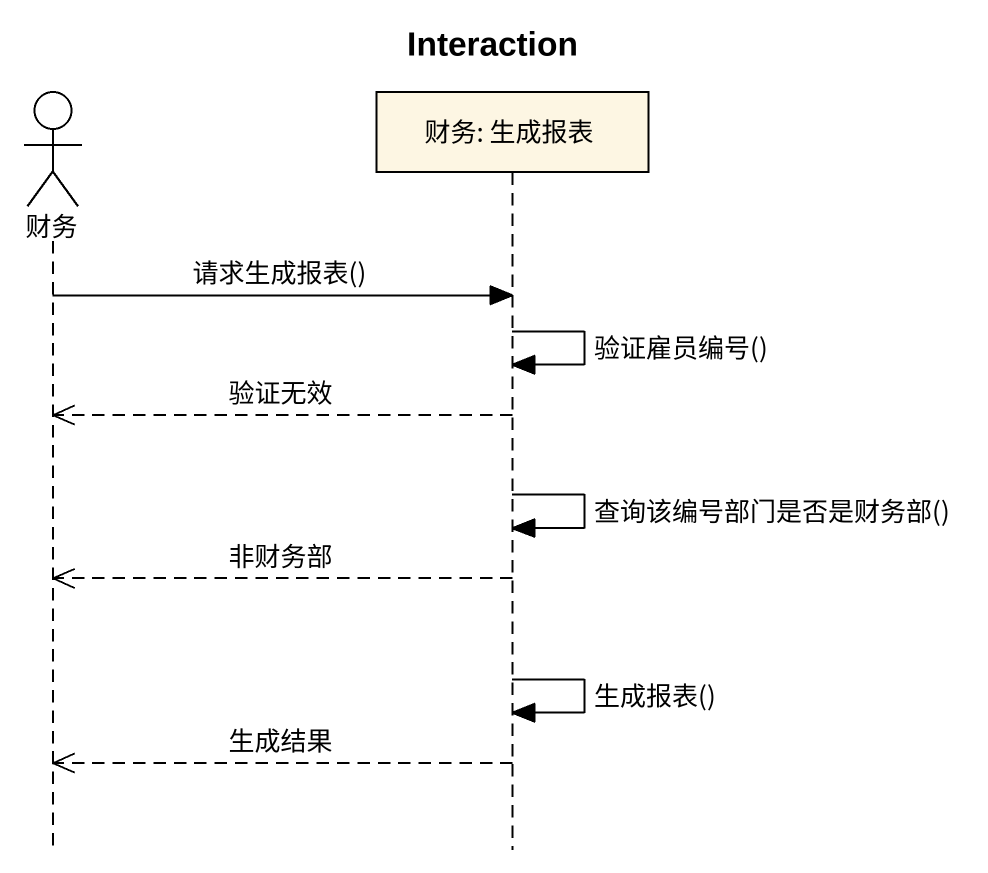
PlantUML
@startuml
title Interaction
hide footbox
actor 财务
participant "财务: 生成报表" as 财务_生成报表

财务 -> 财务_生成报表 : 请求生成报表()
财务_生成报表 -> 财务_生成报表 : 验证雇员编号()
财务_生成报表 -->> 财务 : 验证无效
财务_生成报表 -> 财务_生成报表 : 查询该编号部门是否是财务部()
财务_生成报表 -->> 财务 : 非财务部
财务_生成报表 -> 财务_生成报表 : 生成报表()
财务_生成报表 -->> 财务 : 生成结果
@enduml
